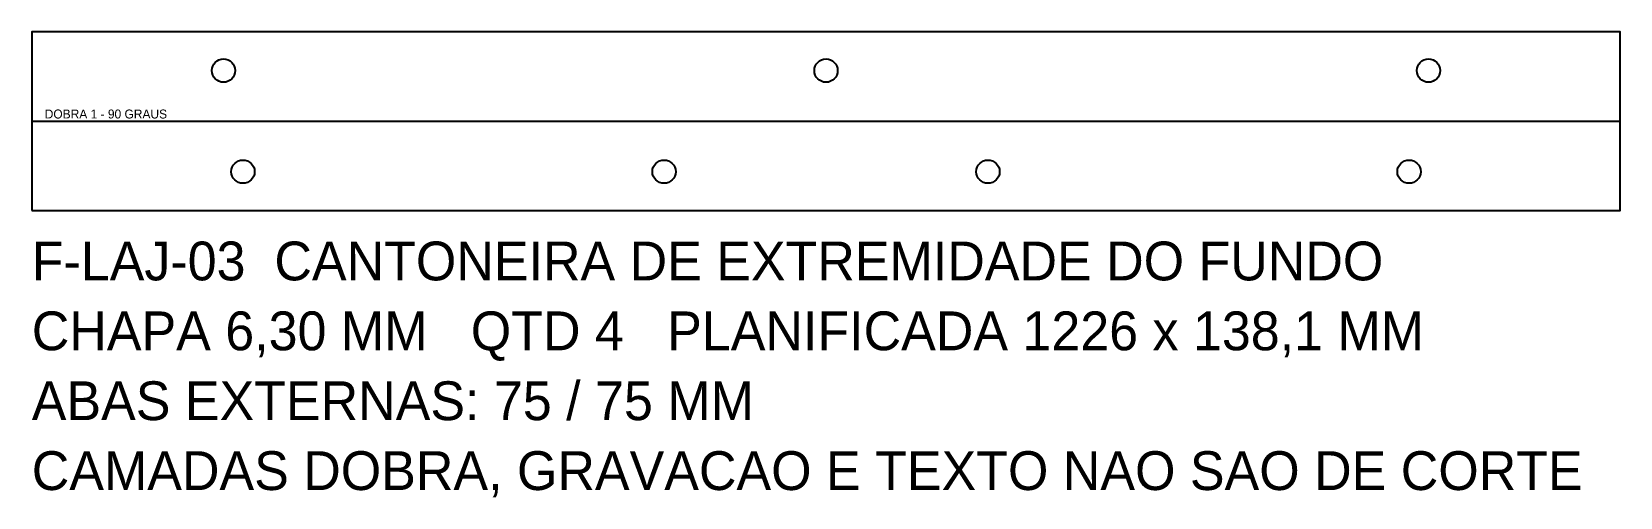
# Model space of a CAD drawing. Header units: millimetres. Extents: x 0 to 1226, y -222 to 138.
import ezdxf

# ---------------------------------------------------------------- set-up
doc = ezdxf.new("R2010")
doc.units = ezdxf.units.MM
doc.linetypes.add('DASHED', pattern=[1.524, 1.27, -0.254])
for name, color, linetype in [('CORTE', 7, 'CONTINUOUS'), ('DOBRA', 2, 'DASHED'), ('TEXTO', 3, 'CONTINUOUS')]:
    doc.layers.add(name, color=color, linetype=linetype)

msp = doc.modelspace()

# ---------------------------------------------------------------- linework, layer by layer
at = {"layer": 'CORTE'}
msp.add_lwpolyline([(0, 0), (1226, 0), (1226, 138.1), (0, 138.1)], close=True, dxfattribs=at)
for centre in [(148, 108.1), (613, 108.1), (1078, 108.1), (163, 30), (488, 30), (738, 30), (1063, 30)]:
    msp.add_circle(centre, 9, dxfattribs=at)
at = {"layer": 'DOBRA'}
msp.add_line((0, 69.1), (1226, 69.1), dxfattribs=at)

# ---------------------------------------------------------------- texts
at = {"layer": 'TEXTO'}
for s, height, p in [('DOBRA 1 - 90 GRAUS', 6.906, (10, 71.1)), ('F-LAJ-03  CANTONEIRA DE EXTREMIDADE DO FUNDO', 30, (0, -54)), ('CHAPA 6,30 MM   QTD 4   PLANIFICADA 1226 x 138,1 MM', 30, (0, -108)), ('ABAS EXTERNAS: 75 / 75 MM', 30, (0, -162)), ('CAMADAS DOBRA, GRAVACAO E TEXTO NAO SAO DE CORTE', 30, (0, -216))]:
    msp.add_text(s, height=height, dxfattribs=at).set_placement(p)

doc.saveas('drawing.dxf')
